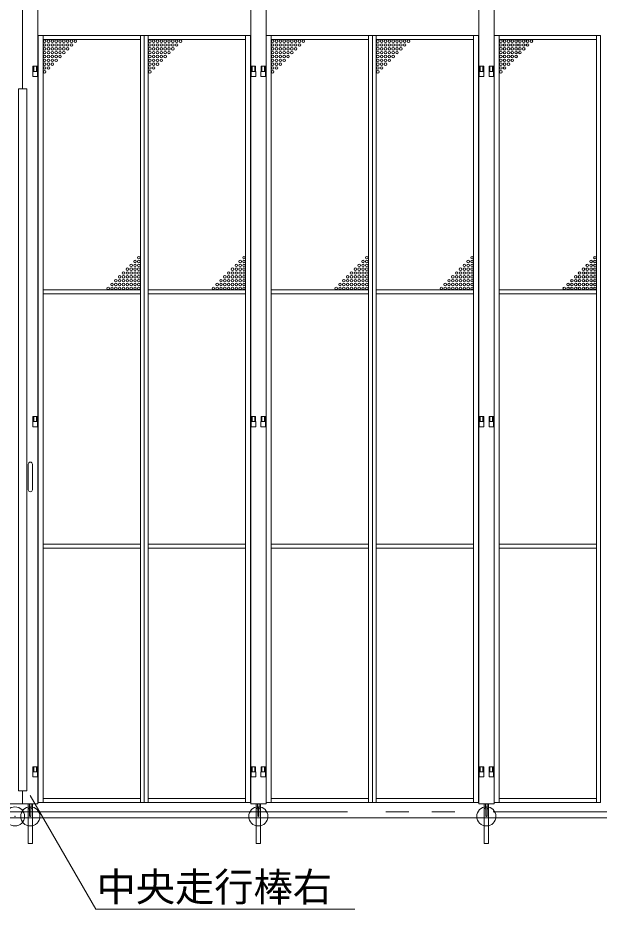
# Model space of a CAD drawing. Units: millimetres, scale not verified. Extents: x -16120 to 16120, y -26100 to 26100.
# Drawn here: x -5419 to -3144, y 8582 to 12073 of the extents above; entities that cross this region are included whole.
import ezdxf
from ezdxf.enums import TextEntityAlignment as Align

# ---------------------------------------------------------------- set-up
doc = ezdxf.new("R2010")
doc.units = ezdxf.units.MM
doc.header["$LTSCALE"] = 150
doc.header["$PDMODE"] = 32
doc.header["$PDSIZE"] = 75
doc.linetypes.add('DASHED1', pattern=[1.8, 1.2, -0.6])
doc.linetypes.add('DOUBLE_CHAIN2', pattern=[12.8, 9, -1, 0.6, -0.6, 0.6, -1])
for name, color, linetype, lineweight in [('0-2_ACCG-3018', 134, 'Continuous', 18), ('0-4_ﾊﾝﾄﾞﾙ', 134, 'Continuous', 18), ('0-5_ﾍﾞｰｽﾗｲﾝ', 134, 'Continuous', 18), ('0-8_ﾜｲﾔｰﾛｰﾌﾟ', 134, 'DOUBLE_CHAIN2', 18), ('1-3_中央走行棒', 134, 'Continuous', 18), ('1-4_中央走行棒右', 134, 'Continuous', 18), ('1-5_中央走行棒左', 134, 'Continuous', 18), ('1-9_標準ﾊﾟﾈﾙ', 134, 'Continuous', 18), ('1-B_文字', 134, 'Continuous', 18), ('1-C_落とし棒', 134, 'Continuous', 18)]:
    doc.layers.add(name, color=color, linetype=linetype, lineweight=lineweight)
doc.styles.add('ＭＳ ゴシック', font='')
doc.styles.get('ＭＳ ゴシック').set_extended_font_data('MS Gothic')

msp = doc.modelspace()

# ---------------------------------------------------------------- linework, layer by layer
at = {"layer": '0-2_ACCG-3018'}
for centre in [(-5314, 11981.5), (-5299, 11981.5), (-5284, 11981.5), (-5269, 11981.5), (-5254, 11981.5), (-5239, 11981.5), (-5224, 11981.5), (-5209, 11981.5), (-5194, 11981.5), (-4902.5, 11981.5), (-4887.5, 11981.5), (-4872.5, 11981.5), (-4857.5, 11981.5), (-4842.5, 11981.5), (-4827.5, 11981.5), (-4812.5, 11981.5), (-4797.5, 11981.5), (-4782.5, 11981.5), (-4421.5, 11981.5), (-4406.5, 11981.5), (-4391.5, 11981.5), (-4376.5, 11981.5), (-4361.5, 11981.5), (-4346.5, 11981.5), (-4331.5, 11981.5), (-4316.5, 11981.5), (-4301.5, 11981.5), (-4010, 11981.5), (-3995, 11981.5), (-3980, 11981.5), (-3965, 11981.5), (-3950, 11981.5), (-3935, 11981.5), (-3920, 11981.5), (-3905, 11981.5), (-3890, 11981.5), (-3529, 11981.5), (-3514, 11981.5), (-3499, 11981.5), (-3484, 11981.5), (-3469, 11981.5), (-3454, 11981.5), (-3439, 11981.5), (-3424, 11981.5), (-3409, 11981.5), (-5314, 11966.5), (-5314, 11951.5), (-5314, 11936.5), (-5299, 11966.5), (-5299, 11951.5), (-5299, 11936.5), (-5284, 11966.5), (-5284, 11951.5), (-5284, 11936.5), (-5269, 11966.5), (-5269, 11951.5), (-5269, 11936.5), (-5254, 11966.5), (-5254, 11951.5), (-5254, 11936.5), (-5239, 11966.5), (-5239, 11951.5), (-5239, 11936.5), (-5224, 11966.5), (-5224, 11951.5), (-5209, 11966.5), (-4902.5, 11966.5), (-4902.5, 11951.5), (-4902.5, 11936.5), (-4887.5, 11966.5), (-4887.5, 11951.5), (-4887.5, 11936.5), (-4872.5, 11966.5), (-4872.5, 11951.5), (-4872.5, 11936.5), (-4857.5, 11966.5), (-4857.5, 11951.5), (-4857.5, 11936.5), (-4842.5, 11966.5), (-4842.5, 11951.5), (-4842.5, 11936.5), (-4827.5, 11966.5), (-4827.5, 11951.5), (-4827.5, 11936.5), (-4812.5, 11966.5), (-4812.5, 11951.5), (-4797.5, 11966.5), (-4421.5, 11966.5), (-4421.5, 11951.5), (-4421.5, 11936.5), (-4406.5, 11966.5), (-4406.5, 11951.5), (-4406.5, 11936.5), (-4391.5, 11966.5), (-4391.5, 11951.5), (-4391.5, 11936.5), (-4376.5, 11966.5), (-4376.5, 11951.5), (-4376.5, 11936.5), (-4361.5, 11966.5), (-4361.5, 11951.5), (-4361.5, 11936.5), (-4346.5, 11966.5), (-4346.5, 11951.5), (-4346.5, 11936.5), (-4331.5, 11966.5), (-4331.5, 11951.5), (-4316.5, 11966.5), (-4010, 11966.5), (-4010, 11951.5), (-4010, 11936.5), (-3995, 11966.5), (-3995, 11951.5), (-3995, 11936.5), (-3980, 11966.5), (-3980, 11951.5), (-3980, 11936.5), (-3965, 11966.5), (-3965, 11951.5), (-3965, 11936.5), (-3950, 11966.5), (-3950, 11951.5), (-3950, 11936.5), (-3935, 11966.5), (-3935, 11951.5), (-3935, 11936.5), (-3920, 11966.5), (-3920, 11951.5), (-3905, 11966.5), (-3529, 11966.5), (-3529, 11951.5), (-3529, 11936.5), (-3514, 11966.5), (-3514, 11951.5), (-3514, 11936.5), (-3499, 11966.5), (-3499, 11951.5), (-3499, 11936.5), (-3484, 11966.5), (-3484, 11951.5), (-3484, 11936.5), (-3469, 11966.5), (-3469, 11951.5), (-3469, 11936.5), (-3454, 11966.5), (-3454, 11951.5), (-3454, 11936.5), (-3439, 11966.5), (-3439, 11951.5), (-3424, 11966.5), (-5314, 11921.5), (-5314, 11906.5), (-5299, 11921.5), (-5299, 11906.5), (-5284, 11921.5), (-5284, 11906.5), (-5269, 11921.5), (-5269, 11906.5), (-5254, 11921.5), (-4902.5, 11921.5), (-4902.5, 11906.5), (-4887.5, 11921.5), (-4887.5, 11906.5), (-4872.5, 11921.5), (-4872.5, 11906.5), (-4857.5, 11921.5), (-4857.5, 11906.5), (-4842.5, 11921.5), (-4421.5, 11921.5), (-4421.5, 11906.5), (-4406.5, 11921.5), (-4406.5, 11906.5), (-4391.5, 11921.5), (-4391.5, 11906.5), (-4376.5, 11921.5), (-4376.5, 11906.5), (-4361.5, 11921.5), (-4010, 11921.5), (-4010, 11906.5), (-3995, 11921.5), (-3995, 11906.5), (-3980, 11921.5), (-3980, 11906.5), (-3965, 11921.5), (-3965, 11906.5), (-3950, 11921.5), (-3529, 11921.5), (-3529, 11906.5), (-3514, 11921.5), (-3514, 11906.5), (-3499, 11921.5), (-3499, 11906.5), (-3484, 11921.5), (-3484, 11906.5), (-3469, 11921.5), (-5314, 11891.5), (-5314, 11876.5), (-5299, 11891.5), (-5299, 11876.5), (-5284, 11891.5), (-4902.5, 11891.5), (-4902.5, 11876.5), (-4887.5, 11891.5), (-4887.5, 11876.5), (-4872.5, 11891.5), (-4421.5, 11891.5), (-4421.5, 11876.5), (-4406.5, 11891.5), (-4406.5, 11876.5), (-4391.5, 11891.5), (-4010, 11891.5), (-4010, 11876.5), (-3995, 11891.5), (-3995, 11876.5), (-3980, 11891.5), (-3529, 11891.5), (-3529, 11876.5), (-3514, 11891.5), (-3514, 11876.5), (-3499, 11891.5), (-5314, 11861.5), (-4902.5, 11861.5), (-4421.5, 11861.5), (-4010, 11861.5), (-3529, 11861.5), (-4945.5, 11133.5), (-4534, 11133.5), (-4053, 11133.5), (-3641.5, 11133.5), (-3160.5, 11133.5), (-4975.5, 11103.5), (-4960.5, 11118.5), (-4960.5, 11103.5), (-4945.5, 11118.5), (-4945.5, 11103.5), (-4564, 11103.5), (-4549, 11118.5), (-4549, 11103.5), (-4534, 11118.5), (-4534, 11103.5), (-4083, 11103.5), (-4068, 11118.5), (-4068, 11103.5), (-4053, 11118.5), (-4053, 11103.5), (-3671.5, 11103.5), (-3656.5, 11118.5), (-3656.5, 11103.5), (-3641.5, 11118.5), (-3641.5, 11103.5), (-3190.5, 11103.5), (-3175.5, 11118.5), (-3175.5, 11103.5), (-3160.5, 11118.5), (-3160.5, 11103.5), (-5005.5, 11073.5), (-4990.5, 11088.5), (-4990.5, 11073.5), (-4975.5, 11088.5), (-4975.5, 11073.5), (-4960.5, 11088.5), (-4960.5, 11073.5), (-4945.5, 11088.5), (-4945.5, 11073.5), (-4594, 11073.5), (-4579, 11088.5), (-4579, 11073.5), (-4564, 11088.5), (-4564, 11073.5), (-4549, 11088.5), (-4549, 11073.5), (-4534, 11088.5), (-4534, 11073.5), (-4113, 11073.5), (-4098, 11088.5), (-4098, 11073.5), (-4083, 11088.5), (-4083, 11073.5), (-4068, 11088.5), (-4068, 11073.5), (-4053, 11088.5), (-4053, 11073.5), (-3701.5, 11073.5), (-3686.5, 11088.5), (-3686.5, 11073.5), (-3671.5, 11088.5), (-3671.5, 11073.5), (-3656.5, 11088.5), (-3656.5, 11073.5), (-3641.5, 11088.5), (-3641.5, 11073.5), (-3220.5, 11073.5), (-3205.5, 11088.5), (-3205.5, 11073.5), (-3190.5, 11088.5), (-3190.5, 11073.5), (-3175.5, 11088.5), (-3175.5, 11073.5), (-3160.5, 11088.5), (-3160.5, 11073.5), (-5050.5, 11028.5), (-5035.5, 11043.5), (-5035.5, 11028.5), (-5020.5, 11058.5), (-5020.5, 11043.5), (-5020.5, 11028.5), (-5005.5, 11058.5), (-5005.5, 11043.5), (-5005.5, 11028.5), (-4990.5, 11058.5), (-4990.5, 11043.5), (-4990.5, 11028.5), (-4975.5, 11058.5), (-4975.5, 11043.5), (-4975.5, 11028.5), (-4960.5, 11058.5), (-4960.5, 11043.5), (-4960.5, 11028.5), (-4945.5, 11058.5), (-4945.5, 11043.5), (-4945.5, 11028.5), (-4639, 11028.5), (-4624, 11043.5), (-4624, 11028.5), (-4609, 11058.5), (-4609, 11043.5), (-4609, 11028.5), (-4594, 11058.5), (-4594, 11043.5), (-4594, 11028.5), (-4579, 11058.5), (-4579, 11043.5), (-4579, 11028.5), (-4564, 11058.5), (-4564, 11043.5), (-4564, 11028.5), (-4549, 11058.5), (-4549, 11043.5), (-4549, 11028.5), (-4534, 11058.5), (-4534, 11043.5), (-4534, 11028.5), (-4158, 11028.5), (-4143, 11043.5), (-4143, 11028.5), (-4128, 11058.5), (-4128, 11043.5), (-4128, 11028.5), (-4113, 11058.5), (-4113, 11043.5), (-4113, 11028.5), (-4098, 11058.5), (-4098, 11043.5), (-4098, 11028.5), (-4083, 11058.5), (-4083, 11043.5), (-4083, 11028.5), (-4068, 11058.5), (-4068, 11043.5), (-4068, 11028.5), (-4053, 11058.5), (-4053, 11043.5), (-4053, 11028.5), (-3746.5, 11028.5), (-3731.5, 11043.5), (-3731.5, 11028.5), (-3716.5, 11058.5), (-3716.5, 11043.5), (-3716.5, 11028.5), (-3701.5, 11058.5), (-3701.5, 11043.5), (-3701.5, 11028.5), (-3686.5, 11058.5), (-3686.5, 11043.5), (-3686.5, 11028.5), (-3671.5, 11058.5), (-3671.5, 11043.5), (-3671.5, 11028.5), (-3656.5, 11058.5), (-3656.5, 11043.5), (-3656.5, 11028.5), (-3641.5, 11058.5), (-3641.5, 11043.5), (-3641.5, 11028.5), (-3265.5, 11028.5), (-3250.5, 11043.5), (-3250.5, 11028.5), (-3235.5, 11058.5), (-3235.5, 11043.5), (-3235.5, 11028.5), (-3220.5, 11058.5), (-3220.5, 11043.5), (-3220.5, 11028.5), (-3205.5, 11058.5), (-3205.5, 11043.5), (-3205.5, 11028.5), (-3190.5, 11058.5), (-3190.5, 11043.5), (-3190.5, 11028.5), (-3175.5, 11058.5), (-3175.5, 11043.5), (-3175.5, 11028.5), (-3160.5, 11058.5), (-3160.5, 11043.5), (-3160.5, 11028.5), (-5065.5, 11013.5), (-5050.5, 11013.5), (-5035.5, 11013.5), (-5020.5, 11013.5), (-5005.5, 11013.5), (-4990.5, 11013.5), (-4975.5, 11013.5), (-4960.5, 11013.5), (-4945.5, 11013.5), (-4654, 11013.5), (-4639, 11013.5), (-4624, 11013.5), (-4609, 11013.5), (-4594, 11013.5), (-4579, 11013.5), (-4564, 11013.5), (-4549, 11013.5), (-4534, 11013.5), (-4173, 11013.5), (-4158, 11013.5), (-4143, 11013.5), (-4128, 11013.5), (-4113, 11013.5), (-4098, 11013.5), (-4083, 11013.5), (-4068, 11013.5), (-4053, 11013.5), (-3761.5, 11013.5), (-3746.5, 11013.5), (-3731.5, 11013.5), (-3716.5, 11013.5), (-3701.5, 11013.5), (-3686.5, 11013.5), (-3671.5, 11013.5), (-3656.5, 11013.5), (-3641.5, 11013.5), (-3280.5, 11013.5), (-3265.5, 11013.5), (-3250.5, 11013.5), (-3235.5, 11013.5), (-3220.5, 11013.5), (-3205.5, 11013.5), (-3190.5, 11013.5), (-3175.5, 11013.5), (-3160.5, 11013.5)]:
    msp.add_circle(centre, 5, dxfattribs=at)
at = {"layer": '0-4_ﾊﾝﾄﾞﾙ'}
for p, q in [((-5378.3, 10325), (-5378.3, 10225)), ((-5362.3, 10325), (-5362.3, 10225))]:
    msp.add_line(p, q, dxfattribs=at)
for centre, start, end in [((-5370.3, 10325), 0, 180), ((-5370.3, 10225), 180, 0)]:
    msp.add_arc(centre, 8, start, end, dxfattribs=at)
at = {"layer": '0-5_ﾍﾞｰｽﾗｲﾝ'}
msp.add_line((-14400.3, 8940), (2349.7, 8940), dxfattribs=at)
at = {"layer": '0-8_ﾜｲﾔｰﾛｰﾌﾟ'}
msp.add_line((1631.3, 8963), (-12431.8, 8963), dxfattribs=at)
at = {"layer": '1-3_中央走行棒'}
for p, q in [((-4507.8, 10511.5), (-4507.8, 11863)), ((-4447.8, 11863), (-4447.8, 10511.5)), ((-3615.3, 10511.5), (-3615.3, 11863)), ((-3555.3, 11863), (-3555.3, 10511.5)), ((-4507.8, 9140), (-4507.8, 10491.5)), ((-4447.8, 10491.5), (-4447.8, 9140)), ((-3615.3, 9140), (-3615.3, 10491.5)), ((-3555.3, 10491.5), (-3555.3, 9140)), ((-4486.2, 8995), (-4486.2, 8981.9)), ((-4481.2, 8995), (-4481.2, 8981.9)), ((-4480.3, 8945.5), (-4480.3, 8980.5)), ((-4475.3, 8980.5), (-4475.3, 8945.5)), ((-4474.2, 8981.9), (-4474.2, 8995)), ((-4469.2, 8981.9), (-4469.2, 8995)), ((-3593.7, 8995), (-3593.7, 8981.9)), ((-3588.7, 8995), (-3588.7, 8981.9)), ((-3587.8, 8945.5), (-3587.8, 8980.5)), ((-3582.8, 8980.5), (-3582.8, 8945.5)), ((-3581.7, 8981.9), (-3581.7, 8995)), ((-3576.7, 8981.9), (-3576.7, 8995))]:
    msp.add_line(p, q, dxfattribs=at)
for points in [[(-4507.8, 11883), (-4507.8, 13215), (-4502.8, 13215)], [(-4452.8, 13215), (-4447.8, 13215), (-4447.8, 11883)], [(-3615.3, 11883), (-3615.3, 13215), (-3610.3, 13215)], [(-3560.3, 13215), (-3555.3, 13215), (-3555.3, 11883)], [(-4447.8, 9120), (-4447.8, 8995), (-4507.8, 8995), (-4507.8, 9120)], [(-3555.3, 9120), (-3555.3, 8995), (-3615.3, 8995), (-3615.3, 9120)]]:
    msp.add_lwpolyline(points, dxfattribs=at)
for points in [[(-4488.1, 11843), (-4505.4, 11843), (-4505.4, 11863), (-4488.1, 11863)], [(-4450.1, 11843), (-4467.4, 11843), (-4467.4, 11863), (-4450.1, 11863)], [(-3595.6, 11843), (-3612.9, 11843), (-3612.9, 11863), (-3595.6, 11863)], [(-3557.6, 11843), (-3574.9, 11843), (-3574.9, 11863), (-3557.6, 11863)], [(-4488.1, 10471.5), (-4505.4, 10471.5), (-4505.4, 10491.5), (-4488.1, 10491.5)], [(-4450.1, 10471.5), (-4467.4, 10471.5), (-4467.4, 10491.5), (-4450.1, 10491.5)], [(-3595.6, 10471.5), (-3612.9, 10471.5), (-3612.9, 10491.5), (-3595.6, 10491.5)], [(-3557.6, 10471.5), (-3574.9, 10471.5), (-3574.9, 10491.5), (-3557.6, 10491.5)], [(-4488.1, 9100), (-4505.4, 9100), (-4505.4, 9120), (-4488.1, 9120)], [(-4450.1, 9100), (-4467.4, 9100), (-4467.4, 9120), (-4450.1, 9120)], [(-3595.6, 9100), (-3612.9, 9100), (-3612.9, 9120), (-3595.6, 9120)], [(-3557.6, 9100), (-3574.9, 9100), (-3574.9, 9120), (-3557.6, 9120)]]:
    msp.add_lwpolyline(points, close=True, dxfattribs=at)
for centre, radius, start, end in [((-4477.7, 8981.9), 8.51, 180, 252.5365), ((-4477.7, 8981.9), 3.5, 180, 223.2134), ((-4477.7, 8981.9), 3.5, 314.408, 360), ((-4477.7, 8981.9), 8.51, 286.7465, 360), ((-3585.2, 8981.9), 8.51, 180, 252.5365), ((-3585.2, 8981.9), 3.5, 180, 223.2134), ((-3585.2, 8981.9), 3.5, 314.408, 360), ((-3585.2, 8981.9), 8.51, 286.7465, 360)]:
    msp.add_arc(centre, radius, start, end, dxfattribs=at)
for p in [(-4477.8, 8945.5), (-3585.3, 8945.5)]:
    msp.add_point(p, dxfattribs=at)
at = {"layer": '1-4_中央走行棒右'}
for p, q in [((-5340.3, 10511.5), (-5340.3, 11863)), ((-5340.3, 9140), (-5340.3, 10491.5)), ((-5378.8, 8981.9), (-5378.8, 8995)), ((-5373.8, 8981.9), (-5373.8, 8995)), ((-5372.8, 8980.5), (-5372.8, 8945.5)), ((-5367.8, 8945.5), (-5367.8, 8980.5)), ((-5366.8, 8995), (-5366.8, 8981.9)), ((-5361.8, 8995), (-5361.8, 8981.9))]:
    msp.add_line(p, q, dxfattribs=at)
for points in [[(-5395.3, 13215), (-5400.3, 13215), (-5400.3, 11795)], [(-5340.3, 11883), (-5340.3, 13215), (-5345.3, 13215)], [(-5400.3, 9045), (-5400.3, 8995), (-5340.3, 8995), (-5340.3, 9120)]]:
    msp.add_lwpolyline(points, dxfattribs=at)
for points in [[(-5359.9, 11843), (-5342.6, 11843), (-5342.6, 11863), (-5359.9, 11863)], [(-5416.3, 9045), (-5384.3, 9045), (-5384.3, 11795), (-5416.3, 11795)], [(-5359.9, 10471.5), (-5342.6, 10471.5), (-5342.6, 10491.5), (-5359.9, 10491.5)], [(-5359.9, 9100), (-5342.6, 9100), (-5342.6, 9120), (-5359.9, 9120)]]:
    msp.add_lwpolyline(points, close=True, dxfattribs=at)
for radius, start, end in [(8.51, 180, 253.2535), (3.5, 180, 225.592), (8.51, 287.4635, 360), (3.5, 316.7866, 360)]:
    msp.add_arc((-5370.3, 8981.9), radius, start, end, dxfattribs=at)
msp.add_point((-5370.3, 8945.5), dxfattribs=at)
at = {"layer": '1-5_中央走行棒左'}
for points in [[(-5400.3, 11795), (-5400.3, 13215), (-5405.3, 13215)], [(-5460.3, 9120), (-5460.3, 8995), (-5400.3, 8995), (-5400.3, 9045)]]:
    msp.add_lwpolyline(points, dxfattribs=at)
msp.add_point((-5430.3, 8945.5), dxfattribs=at)
at = {"layer": '1-9_標準ﾊﾟﾈﾙ', "linetype": 'DASHED1'}
for p, q in [((-5356.8, 11883), (-5356.8, 11863)), ((-5345.8, 11883), (-5345.8, 11863)), ((-4502.3, 11883), (-4502.3, 11863)), ((-4491.3, 11883), (-4491.3, 11863)), ((-4464.3, 11883), (-4464.3, 11863)), ((-4453.3, 11883), (-4453.3, 11863)), ((-3609.8, 11883), (-3609.8, 11863)), ((-3598.8, 11883), (-3598.8, 11863)), ((-3571.8, 11883), (-3571.8, 11863)), ((-3560.8, 11883), (-3560.8, 11863)), ((-5356.8, 10511.5), (-5356.8, 10491.5)), ((-5345.8, 10511.5), (-5345.8, 10491.5)), ((-4502.3, 10511.5), (-4502.3, 10491.5)), ((-4491.3, 10511.5), (-4491.3, 10491.5)), ((-4464.3, 10511.5), (-4464.3, 10491.5)), ((-4453.3, 10511.5), (-4453.3, 10491.5)), ((-3609.8, 10511.5), (-3609.8, 10491.5)), ((-3598.8, 10511.5), (-3598.8, 10491.5)), ((-3571.8, 10511.5), (-3571.8, 10491.5)), ((-3560.8, 10511.5), (-3560.8, 10491.5)), ((-5356.8, 9140), (-5356.8, 9120)), ((-5345.8, 9140), (-5345.8, 9120)), ((-4502.3, 9140), (-4502.3, 9120)), ((-4491.3, 9140), (-4491.3, 9120)), ((-4464.3, 9140), (-4464.3, 9120)), ((-4453.3, 9140), (-4453.3, 9120)), ((-3609.8, 9140), (-3609.8, 9120)), ((-3598.8, 9140), (-3598.8, 9120)), ((-3571.8, 9140), (-3571.8, 9120)), ((-3560.8, 9140), (-3560.8, 9120))]:
    msp.add_line(p, q, dxfattribs=at)
at = {"layer": '1-9_標準ﾊﾟﾈﾙ'}
for p, q in [((-5343.6, 11883), (-5343.6, 11863)), ((-4504.5, 11883), (-4504.5, 11863)), ((-4451.1, 11883), (-4451.1, 11863)), ((-3612, 11883), (-3612, 11863)), ((-3558.6, 11883), (-3558.6, 11863)), ((-5343.6, 10511.5), (-5343.6, 10491.5)), ((-4504.5, 10511.5), (-4504.5, 10491.5)), ((-4451.1, 10511.5), (-4451.1, 10491.5)), ((-3612, 10511.5), (-3612, 10491.5)), ((-3558.6, 10511.5), (-3558.6, 10491.5)), ((-5343.6, 9140), (-5343.6, 9120)), ((-4504.5, 9140), (-4504.5, 9120)), ((-4451.1, 9140), (-4451.1, 9120)), ((-3612, 9140), (-3612, 9120)), ((-3558.6, 9140), (-3558.6, 9120))]:
    msp.add_line(p, q, dxfattribs=at)
for points in [[(-5339.8, 12003), (-5320, 12003), (-5320, 9000), (-5339.8, 9000)], [(-4939.5, 12003), (-5320, 12003), (-5320, 11987.5), (-4939.5, 11987.5)], [(-4924, 12003), (-4939.5, 12003), (-4939.5, 9000), (-4924, 9000)], [(-4924, 12003), (-4908.5, 12003), (-4908.5, 9000), (-4924, 9000)], [(-4908.5, 12003), (-4528, 12003), (-4528, 11987.5), (-4908.5, 11987.5)], [(-4508.3, 12003), (-4528, 12003), (-4528, 9000), (-4508.3, 9000)], [(-4447.3, 12003), (-4427.5, 12003), (-4427.5, 9000), (-4447.3, 9000)], [(-4047, 12003), (-4427.5, 12003), (-4427.5, 11987.5), (-4047, 11987.5)], [(-4031.5, 12003), (-4047, 12003), (-4047, 9000), (-4031.5, 9000)], [(-4031.5, 12003), (-4016, 12003), (-4016, 9000), (-4031.5, 9000)], [(-4016, 12003), (-3635.5, 12003), (-3635.5, 11987.5), (-4016, 11987.5)], [(-3615.8, 12003), (-3635.5, 12003), (-3635.5, 9000), (-3615.8, 9000)], [(-3554.8, 12003), (-3535, 12003), (-3535, 9000), (-3554.8, 9000)], [(-3154.5, 12003), (-3535, 12003), (-3535, 11987.5), (-3154.5, 11987.5)], [(-3139, 12003), (-3154.5, 12003), (-3154.5, 9000), (-3139, 9000)], [(-4939.5, 11007.5), (-5320, 11007.5), (-5320, 10991.5), (-4939.5, 10991.5)], [(-4908.5, 11007.5), (-4528, 11007.5), (-4528, 10991.5), (-4908.5, 10991.5)], [(-4047, 11007.5), (-4427.5, 11007.5), (-4427.5, 10991.5), (-4047, 10991.5)], [(-4016, 11007.5), (-3635.5, 11007.5), (-3635.5, 10991.5), (-4016, 10991.5)], [(-3154.5, 11007.5), (-3535, 11007.5), (-3535, 10991.5), (-3154.5, 10991.5)], [(-4939.5, 10011.5), (-5320, 10011.5), (-5320, 9995.5), (-4939.5, 9995.5)], [(-4908.5, 10011.5), (-4528, 10011.5), (-4528, 9995.5), (-4908.5, 9995.5)], [(-4047, 10011.5), (-4427.5, 10011.5), (-4427.5, 9995.5), (-4047, 9995.5)], [(-4016, 10011.5), (-3635.5, 10011.5), (-3635.5, 9995.5), (-4016, 9995.5)], [(-3154.5, 10011.5), (-3535, 10011.5), (-3535, 9995.5), (-3154.5, 9995.5)], [(-4939.5, 9000), (-5320, 9000), (-5320, 9015.5), (-4939.5, 9015.5)], [(-4908.5, 9000), (-4528, 9000), (-4528, 9015.5), (-4908.5, 9015.5)], [(-4047, 9000), (-4427.5, 9000), (-4427.5, 9015.5), (-4047, 9015.5)], [(-4016, 9000), (-3635.5, 9000), (-3635.5, 9015.5), (-4016, 9015.5)], [(-3154.5, 9000), (-3535, 9000), (-3535, 9015.5), (-3154.5, 9015.5)]]:
    msp.add_lwpolyline(points, close=True, dxfattribs=at)
for points in [[(-5339.8, 11863), (-5359.8, 11863), (-5359.8, 11883), (-5339.8, 11883)], [(-4508.3, 11863), (-4488.3, 11863), (-4488.3, 11883), (-4508.3, 11883)], [(-4447.3, 11863), (-4467.3, 11863), (-4467.3, 11883), (-4447.3, 11883)], [(-3615.8, 11863), (-3595.8, 11863), (-3595.8, 11883), (-3615.8, 11883)], [(-3554.8, 11863), (-3574.8, 11863), (-3574.8, 11883), (-3554.8, 11883)], [(-5339.8, 10491.5), (-5359.8, 10491.5), (-5359.8, 10511.5), (-5339.8, 10511.5)], [(-4508.3, 10491.5), (-4488.3, 10491.5), (-4488.3, 10511.5), (-4508.3, 10511.5)], [(-4447.3, 10491.5), (-4467.3, 10491.5), (-4467.3, 10511.5), (-4447.3, 10511.5)], [(-3615.8, 10491.5), (-3595.8, 10491.5), (-3595.8, 10511.5), (-3615.8, 10511.5)], [(-3554.8, 10491.5), (-3574.8, 10491.5), (-3574.8, 10511.5), (-3554.8, 10511.5)], [(-5339.8, 9120), (-5359.8, 9120), (-5359.8, 9140), (-5339.8, 9140)], [(-4508.3, 9120), (-4488.3, 9120), (-4488.3, 9140), (-4508.3, 9140)], [(-4447.3, 9120), (-4467.3, 9120), (-4467.3, 9140), (-4447.3, 9140)], [(-3615.8, 9120), (-3595.8, 9120), (-3595.8, 9140), (-3615.8, 9140)], [(-3554.8, 9120), (-3574.8, 9120), (-3574.8, 9140), (-3554.8, 9140)]]:
    msp.add_lwpolyline(points, dxfattribs=at)
at = {"layer": '1-B_文字'}
msp.add_line((-5112.7, 8582.2), (-4099.8, 8582.2), dxfattribs=at)
msp.add_lwpolyline([(-5370.2, 9027.2), (-5113.3, 8582.2), (-5112.7, 8582.2)], dxfattribs=at)
at = {"layer": '1-C_落とし棒'}
for points in [[(-5361.8, 8995), (-5361.8, 8838.8), (-5378.8, 8838.8), (-5378.8, 8995)], [(-4469.3, 8995), (-4469.3, 8838.8), (-4486.3, 8838.8), (-4486.3, 8995)], [(-3576.8, 8995), (-3576.8, 8838.8), (-3593.8, 8838.8), (-3593.8, 8995)]]:
    msp.add_lwpolyline(points, close=True, dxfattribs=at)

# ---------------------------------------------------------------- texts
at = {"layer": '1-B_文字', "style": 'ＭＳ ゴシック'}
msp.add_text('中央走行棒右', height=112.6, dxfattribs=at).set_placement((-5111.1, 8579.1), align=Align.BOTTOM_LEFT)

doc.saveas('drawing.dxf')
